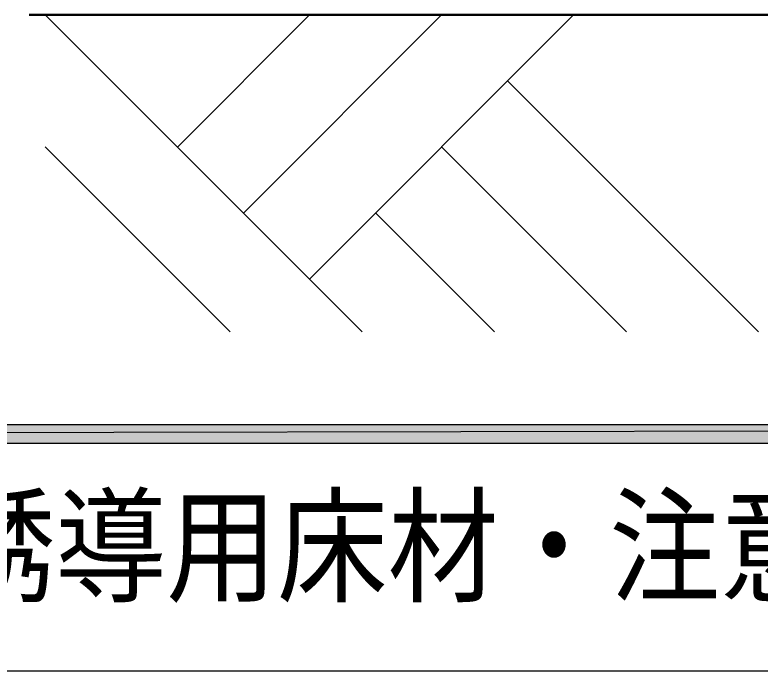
# Model space of a CAD drawing. Header units: millimetres. Extents: x 0 to 420, y 0 to 297.
# Drawn here: x 232.72 to 260.94, y 156.99 to 181.84 of the extents above; entities that cross this region are included whole.
import ezdxf
from ezdxf.enums import TextEntityAlignment as Align

# ---------------------------------------------------------------- set-up
doc = ezdxf.new("R2010")
doc.units = ezdxf.units.MM
doc.styles.add('kst32b', font='NotoSansJP-Variable.ttf')

msp = doc.modelspace()

# ---------------------------------------------------------------- hatches: boundary and pattern name
h = msp.add_hatch(color=7)
h.paths.add_polyline_path([(394.166, 165.629), (394.166, 166.328), (26.183, 165.629), (394.166, 165.629)])
h.paths.add_polyline_path([(394.166, 166.328), (26.183, 165.629), (26.183, 166.328), (394.166, 166.328)])

# ---------------------------------------------------------------- linework, layer by layer
at = {"lineweight": 30}
msp.add_lwpolyline([(233.257, 181.843), (304.271, 181.843)], dxfattribs=at)
at = {"lineweight": 13}
for points in [[(233.871, 181.843), (245.872, 169.841)], [(243.882, 181.843), (238.887, 176.847)], [(248.878, 181.843), (241.385, 174.35)], [(253.873, 181.843), (243.882, 171.831)], [(251.375, 179.345), (260.879, 169.841)], [(233.871, 176.847), (240.877, 169.841)], [(248.878, 176.847), (255.884, 169.841)], [(246.38, 174.35), (250.889, 169.841)], [(394.166, 156.993), (26.183, 156.993)]]:
    msp.add_lwpolyline(points, dxfattribs=at)
at = {"lineweight": 0}
for points in [[(394.166, 165.629), (394.166, 166.328), (26.183, 165.629)], [(394.166, 166.328), (26.183, 165.629), (26.183, 166.328)]]:
    msp.add_lwpolyline(points, close=True, dxfattribs=at)

# ---------------------------------------------------------------- texts
at = {"style": 'kst32b'}
msp.add_text('誘導用床材・注意喚起用床材', height=3.49081, dxfattribs=at).set_placement((230.061, 159.978), (284.604, 159.978), align=Align.FIT)

doc.saveas('drawing.dxf')
